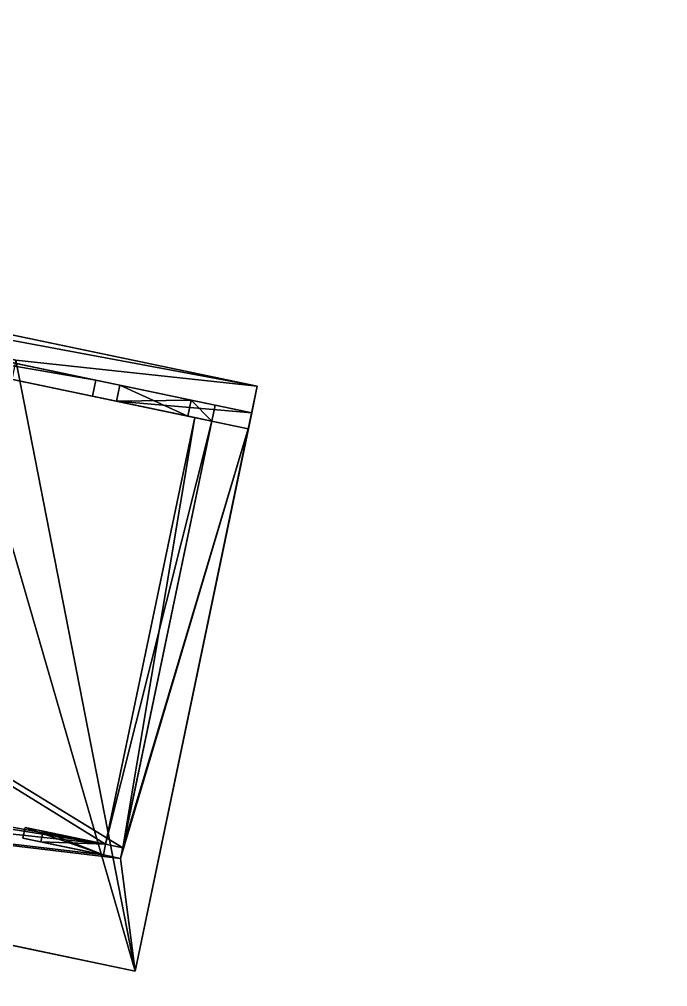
# Model space of a CAD drawing. Extents: x -1551 to 3643, y -2128 to 2177.
# Drawn here: x 2208 to 2344.3, y -307.8 to -104.7 of the extents above; entities that cross this region are included whole.
import ezdxf

# ---------------------------------------------------------------- set-up
doc = ezdxf.new("R2010")
doc.units = 0
doc.header["$MEASUREMENT"] = 0
doc.layers.get('0').update_dxf_attribs({"color": 13, "linetype": 'CONTINUOUS'})

# ---------------------------------------------------------------- blocks, each defined once
blk = doc.blocks.new('FRUIT_STAND_DWG')
at = {"color": 43}
for p, q in [((0, 125.5, 76.19), (264.04, 125.5, 76.19)), ((0, 9.13, 95.71), (0, 125.5, 76.19)), ((0, 125.5, 79.35), (0, 0, 100.41)), ((264.04, 125.5, 79.35), (0, 125.5, 79.35)), ((264.04, 125.5, 79.35), (0, 125.5, 79.35)), ((0, 125.5, 76.19), (264.04, 125.5, 76.19)), ((0, 125.5, 76.19), (0, 125.5, 79.35)), ((0, 125.5, 76.19), (0, 125.5, 79.35)), ((0, 9.13, 95.71), (0, 125.5, 76.19)), ((0, 125.5, 79.35), (0, 0, 100.41)), ((11.52, 102.98, 79.97), (7.83, 102.98, 79.97)), ((7.83, 102.98, 79.97), (7.83, 100.7, 80.35)), ((7.83, 102.98, 79.97), (7.83, 102.98)), ((7.83, 102.98), (7.83, 5.69)), ((7.83, 102.98, 79.97), (7.83, 100.7, 80.35)), ((7.83, 102.98, 79.97), (7.83, 102.98)), ((11.52, 102.98, 79.97), (7.83, 102.98, 79.97)), ((28.82, 102.98), (7.83, 102.98)), ((11.52, 100.7, 80.35), (11.52, 102.98, 79.97)), ((11.52, 102.98, 79.97), (11.52, 102.98, 49.37)), ((11.52, 102.98, 49.37), (28.82, 102.98, 49.37)), ((24.92, 102.98, 45.39), (11.52, 102.98, 45.39)), ((11.52, 102.98, 45.39), (11.52, 102.98, 24.76)), ((11.52, 102.98, 20.78), (11.52, 102.98, 3.98)), ((11.52, 102.98, 24.76), (24.92, 102.98, 24.76)), ((24.92, 102.98, 20.78), (11.52, 102.98, 20.78)), ((11.52, 102.98, 3.98), (24.92, 102.98, 3.98)), ((11.52, 102.98, 79.97), (11.52, 102.98, 49.37)), ((11.52, 100.7, 80.35), (11.52, 102.98, 79.97)), ((11.52, 100.7, 49.37), (11.52, 102.98, 49.37)), ((11.52, 102.98, 45.39), (11.52, 102.98, 24.76)), ((11.52, 102.98, 45.39), (11.52, 100.7, 45.39)), ((11.52, 100.7, 24.76), (11.52, 102.98, 24.76)), ((11.52, 102.98, 49.37), (28.82, 102.98, 49.37)), ((11.52, 100.7, 49.37), (11.52, 102.98, 49.37)), ((11.52, 102.98, 20.78), (11.52, 102.98, 3.98)), ((11.52, 102.98, 20.78), (11.52, 100.7, 20.78)), ((11.52, 100.7, 3.98), (11.52, 102.98, 3.98)), ((11.52, 102.98, 45.39), (11.52, 100.7, 45.39)), ((24.92, 102.98, 45.39), (11.52, 102.98, 45.39)), ((11.52, 102.98, 20.78), (11.52, 100.7, 20.78)), ((24.92, 102.98, 20.78), (11.52, 102.98, 20.78)), ((11.52, 102.98, 24.76), (24.92, 102.98, 24.76)), ((11.52, 100.7, 24.76), (11.52, 102.98, 24.76)), ((11.52, 102.98, 3.98), (24.92, 102.98, 3.98)), ((11.52, 100.7, 3.98), (11.52, 102.98, 3.98)), ((24.92, 102.98, 3.98), (24.92, 102.98, 20.78)), ((24.92, 102.98, 24.76), (24.92, 102.98, 45.39)), ((24.92, 102.98, 24.76), (24.92, 102.98, 45.39)), ((24.92, 102.98, 24.76), (24.92, 100.7, 24.76)), ((24.92, 100.7, 45.39), (24.92, 102.98, 45.39)), ((24.92, 102.98, 3.98), (24.92, 102.98, 20.78)), ((24.92, 102.98, 3.98), (24.92, 100.7, 3.98)), ((24.92, 100.7, 20.78), (24.92, 102.98, 20.78)), ((24.92, 100.7, 45.39), (24.92, 102.98, 45.39)), ((24.92, 100.7, 20.78), (24.92, 102.98, 20.78)), ((24.92, 102.98, 24.76), (24.92, 100.7, 24.76)), ((24.92, 102.98, 3.98), (24.92, 100.7, 3.98)), ((28.82, 102.98, 49.37), (28.82, 102.98)), ((28.82, 102.98, 49.37), (28.82, 102.98)), ((28.82, 102.98, 49.37), (28.82, 100.7, 49.37)), ((28.82, 100.7), (28.82, 102.98)), ((28.82, 102.98, 49.37), (28.82, 100.7, 49.37)), ((7.83, 100.7, 80.35), (11.52, 100.7, 80.35)), ((7.83, 9.13, 3.98), (7.83, 100.7, 3.98)), ((7.83, 100.7, 3.98), (7.83, 100.7, 20.78)), ((7.83, 100.7, 20.78), (7.83, 9.13, 20.78)), ((7.83, 9.13, 24.76), (7.83, 100.7, 24.76)), ((7.83, 100.7, 24.76), (7.83, 100.7, 45.39)), ((7.83, 100.7, 45.39), (7.83, 9.13, 45.39)), ((7.83, 9.13, 49.37), (7.83, 100.7, 49.37)), ((7.83, 100.7, 49.37), (7.83, 100.7, 80.35)), ((7.83, 100.7, 45.39), (7.83, 9.13, 45.39)), ((7.83, 100.7, 45.39), (11.52, 100.7, 45.39)), ((11.52, 100.7, 24.76), (7.83, 100.7, 24.76)), ((7.83, 9.13, 24.76), (7.83, 100.7, 24.76)), ((11.52, 100.7, 3.98), (7.83, 100.7, 3.98)), ((7.83, 9.13, 3.98), (7.83, 100.7, 3.98)), ((7.83, 100.7, 20.78), (7.83, 9.13, 20.78)), ((7.83, 100.7, 20.78), (11.52, 100.7, 20.78)), ((11.52, 100.7, 49.37), (7.83, 100.7, 49.37)), ((7.83, 9.13, 49.37), (7.83, 100.7, 49.37)), ((7.83, 100.7, 80.35), (11.52, 100.7, 80.35)), ((7.83, 100.7, 49.37), (7.83, 100.7, 80.35)), ((11.52, 100.7, 49.37), (7.83, 100.7, 49.37)), ((7.83, 100.7, 45.39), (11.52, 100.7, 45.39)), ((7.83, 100.7, 24.76), (7.83, 100.7, 45.39)), ((11.52, 100.7, 24.76), (7.83, 100.7, 24.76)), ((7.83, 100.7, 20.78), (11.52, 100.7, 20.78)), ((7.83, 100.7, 3.98), (7.83, 100.7, 20.78)), ((11.52, 100.7, 3.98), (7.83, 100.7, 3.98)), ((11.52, 100.7, 45.39), (11.52, 100.7, 49.37)), ((11.52, 100.7, 49.37), (11.52, 9.13, 49.37)), ((11.52, 9.13, 45.39), (11.52, 100.7, 45.39)), ((11.52, 100.7, 20.78), (11.52, 100.7, 24.76)), ((11.52, 100.7, 24.76), (11.52, 9.13, 24.76)), ((11.52, 9.13, 20.78), (11.52, 100.7, 20.78)), ((11.52, 100.7), (11.52, 100.7, 3.98)), ((11.52, 100.7, 3.98), (11.52, 9.13, 3.98)), ((11.52, 9.13), (11.52, 100.7)), ((28.82, 100.7, 49.37), (11.52, 100.7, 49.37)), ((11.52, 100.7, 45.39), (11.52, 100.7, 49.37)), ((11.52, 100.7, 45.39), (24.92, 100.7, 45.39)), ((24.92, 100.7, 24.76), (11.52, 100.7, 24.76)), ((11.52, 100.7, 20.78), (11.52, 100.7, 24.76)), ((11.52, 100.7, 20.78), (24.92, 100.7, 20.78)), ((24.92, 100.7, 3.98), (11.52, 100.7, 3.98)), ((11.52, 100.7), (11.52, 100.7, 3.98)), ((11.52, 100.7), (28.82, 100.7)), ((11.52, 9.13, 45.39), (11.52, 100.7, 45.39)), ((11.52, 100.7, 24.76), (11.52, 9.13, 24.76)), ((11.52, 100.7, 3.98), (11.52, 9.13, 3.98)), ((11.52, 9.13, 20.78), (11.52, 100.7, 20.78)), ((11.52, 100.7, 49.37), (11.52, 9.13, 49.37)), ((11.52, 100.7, 49.37), (11.52, 100.7, 80.35)), ((11.52, 100.7, 24.76), (11.52, 100.7, 45.39)), ((11.52, 100.7, 49.37), (11.52, 100.7, 80.35)), ((11.52, 100.7, 3.98), (11.52, 100.7, 20.78)), ((11.52, 100.7, 24.76), (11.52, 100.7, 45.39)), ((28.82, 100.7, 49.37), (11.52, 100.7, 49.37)), ((11.52, 100.7, 3.98), (11.52, 100.7, 20.78)), ((11.52, 100.7, 45.39), (24.92, 100.7, 45.39)), ((11.52, 100.7, 20.78), (24.92, 100.7, 20.78)), ((24.92, 100.7, 24.76), (11.52, 100.7, 24.76)), ((24.92, 100.7, 3.98), (11.52, 100.7, 3.98)), ((24.92, 100.7, 45.39), (24.92, 100.7, 24.76)), ((24.92, 100.7, 20.78), (24.92, 100.7, 3.98)), ((24.92, 100.7, 45.39), (24.92, 100.7, 24.76)), ((24.92, 100.7, 20.78), (24.92, 100.7, 3.98)), ((28.82, 100.7), (28.82, 100.7, 49.37)), ((28.82, 100.7), (28.82, 100.7, 49.37)), ((264.04, 9.13, 95.71), (0, 9.13, 95.71)), ((28.3, 9.13, 91.36), (0, 9.13, 91.36)), ((0, 9.13, 91.36), (0, 9.13, 95.71)), ((264.04, 9.13, 95.71), (0, 9.13, 95.71)), ((0, 9.13, 95.71), (0, 5.69, 96.29)), ((0, 5.69, 91.36), (0, 9.13, 91.36)), ((28.3, 9.13, 91.36), (0, 9.13, 91.36)), ((0, 9.13, 91.36), (0, 9.13, 95.71)), ((0, 5.69, 91.36), (0, 9.13, 91.36)), ((0, 9.13, 95.71), (0, 5.69, 96.29)), ((11.52, 9.13, 3.98), (7.83, 9.13, 3.98)), ((7.83, 9.13, 3.98), (7.83, 9.13, 20.78)), ((11.52, 9.13, 24.76), (7.83, 9.13, 24.76)), ((7.83, 9.13, 24.76), (7.83, 9.13, 45.39)), ((7.83, 9.13, 62.62), (12.97, 9.13, 62.62)), ((11.52, 9.13, 49.37), (7.83, 9.13, 49.37)), ((7.83, 9.13, 49.37), (7.83, 9.13, 62.62)), ((7.83, 5.69, 62.62), (7.83, 9.13, 62.62)), ((7.83, 9.13, 45.39), (11.52, 9.13, 45.39)), ((11.52, 9.13, 24.76), (7.83, 9.13, 24.76)), ((11.52, 9.13, 3.98), (7.83, 9.13, 3.98)), ((7.83, 9.13, 20.78), (11.52, 9.13, 20.78)), ((11.52, 9.13, 49.37), (7.83, 9.13, 49.37)), ((7.83, 9.13, 62.62), (12.97, 9.13, 62.62)), ((7.83, 5.69, 62.62), (7.83, 9.13, 62.62)), ((11.52, 9.13, 20.78), (11.52, 9.13, 24.76)), ((11.52, 9.13, 45.39), (11.52, 9.13, 49.37)), ((33.44, 9.13), (11.52, 9.13)), ((11.52, 9.13), (11.52, 9.13, 3.98)), ((11.52, 9.13, 45.39), (11.52, 9.13, 49.37)), ((11.52, 9.13, 20.78), (11.52, 9.13, 24.76)), ((11.52, 9.13), (11.52, 9.13, 3.98)), ((12.97, 9.13, 20.78), (12.97, 9.13, 3.98)), ((28.3, 9.13, 45.39), (12.97, 9.13, 45.39)), ((28.3, 9.13, 20.78), (12.97, 9.13, 20.78)), ((12.97, 9.13, 45.39), (12.97, 9.13, 24.76)), ((12.97, 9.13, 62.62), (12.97, 9.13, 49.37)), ((12.97, 9.13, 45.39), (12.97, 9.13, 24.76)), ((12.97, 9.13, 45.39), (12.97, 5.69, 45.39)), ((12.97, 5.69, 24.76), (12.97, 9.13, 24.76)), ((12.97, 9.13, 20.78), (12.97, 9.13, 3.98)), ((12.97, 9.13, 20.78), (12.97, 5.69, 20.78)), ((12.97, 5.69, 3.98), (12.97, 9.13, 3.98)), ((12.97, 9.13, 20.78), (12.97, 5.69, 20.78)), ((28.3, 9.13, 20.78), (12.97, 9.13, 20.78)), ((12.97, 9.13, 24.76), (28.3, 9.13, 24.76)), ((12.97, 5.69, 24.76), (12.97, 9.13, 24.76)), ((12.97, 9.13, 49.37), (28.3, 9.13, 49.37)), ((12.97, 9.13, 49.37), (12.97, 5.69, 49.37)), ((12.97, 9.13, 45.39), (12.97, 5.69, 45.39)), ((28.3, 9.13, 45.39), (12.97, 9.13, 45.39)), ((12.97, 9.13, 3.98), (28.3, 9.13, 3.98)), ((12.97, 5.69, 3.98), (12.97, 9.13, 3.98)), ((12.97, 9.13, 62.62), (12.97, 9.13, 49.37)), ((12.97, 9.13, 62.62), (12.97, 5.69, 62.62)), ((12.97, 9.13, 49.37), (12.97, 5.69, 49.37)), ((12.97, 9.13, 62.62), (12.97, 5.69, 62.62)), ((28.3, 9.13, 24.76), (28.3, 9.13, 45.39)), ((28.3, 9.13, 49.37), (28.3, 9.13, 91.36)), ((28.3, 9.13, 3.98), (28.3, 9.13, 20.78)), ((28.3, 9.13, 49.37), (28.3, 9.13, 91.36)), ((28.3, 9.13, 49.37), (28.3, 5.69, 49.37)), ((28.3, 5.69, 91.36), (28.3, 9.13, 91.36)), ((28.3, 5.69, 91.36), (28.3, 9.13, 91.36)), ((28.3, 9.13, 24.76), (28.3, 9.13, 45.39)), ((28.3, 9.13, 24.76), (28.3, 5.69, 24.76)), ((28.3, 5.69, 45.39), (28.3, 9.13, 45.39)), ((28.3, 9.13, 3.98), (28.3, 9.13, 20.78)), ((28.3, 9.13, 3.98), (28.3, 5.69, 3.98)), ((28.3, 5.69, 20.78), (28.3, 9.13, 20.78)), ((28.3, 5.69, 20.78), (28.3, 9.13, 20.78)), ((28.3, 9.13, 24.76), (28.3, 5.69, 24.76)), ((28.3, 9.13, 49.37), (28.3, 5.69, 49.37)), ((28.3, 5.69, 45.39), (28.3, 9.13, 45.39)), ((28.3, 9.13, 3.98), (28.3, 5.69, 3.98)), ((130.29, 9.13, 91.36), (33.44, 9.13, 91.36)), ((33.44, 9.13, 91.36), (33.44, 9.13)), ((33.44, 5.69, 91.36), (33.44, 9.13, 91.36)), ((130.29, 9.13, 91.36), (33.44, 9.13, 91.36)), ((33.44, 9.13, 91.36), (33.44, 9.13)), ((33.44, 5.69, 91.36), (33.44, 9.13, 91.36)), ((33.44, 5.69), (33.44, 9.13)), ((264.04, 5.69, 96.29), (0, 5.69, 96.29)), ((0, 5.69, 96.29), (0, 5.69, 91.36)), ((0, 5.69, 91.36), (28.3, 5.69, 91.36)), ((0, 0, 97.24), (0, 5.69, 96.29)), ((264.04, 5.69, 96.29), (0, 5.69, 96.29)), ((0, 0, 97.24), (0, 5.69, 96.29)), ((0, 5.69, 91.36), (28.3, 5.69, 91.36)), ((0, 5.69, 96.29), (0, 5.69, 91.36)), ((12.97, 5.69, 62.62), (7.83, 5.69, 62.62)), ((7.83, 5.69, 62.62), (7.83, 5.69)), ((7.83, 5.69), (33.44, 5.69)), ((7.83, 5.69, 62.62), (7.83, 5.69)), ((12.97, 5.69, 62.62), (7.83, 5.69, 62.62)), ((28.3, 5.69, 49.37), (12.97, 5.69, 49.37)), ((12.97, 5.69, 49.37), (12.97, 5.69, 62.62)), ((28.3, 5.69, 3.98), (12.97, 5.69, 3.98)), ((12.97, 5.69, 3.98), (12.97, 5.69, 20.78)), ((12.97, 5.69, 20.78), (28.3, 5.69, 20.78)), ((28.3, 5.69, 24.76), (12.97, 5.69, 24.76)), ((12.97, 5.69, 24.76), (12.97, 5.69, 45.39)), ((12.97, 5.69, 45.39), (28.3, 5.69, 45.39)), ((12.97, 5.69, 24.76), (12.97, 5.69, 45.39)), ((12.97, 5.69, 3.98), (12.97, 5.69, 20.78)), ((12.97, 5.69, 20.78), (28.3, 5.69, 20.78)), ((28.3, 5.69, 24.76), (12.97, 5.69, 24.76)), ((28.3, 5.69, 49.37), (12.97, 5.69, 49.37)), ((12.97, 5.69, 45.39), (28.3, 5.69, 45.39)), ((28.3, 5.69, 3.98), (12.97, 5.69, 3.98)), ((12.97, 5.69, 49.37), (12.97, 5.69, 62.62)), ((28.3, 5.69, 91.36), (28.3, 5.69, 49.37)), ((28.3, 5.69, 45.39), (28.3, 5.69, 24.76)), ((28.3, 5.69, 20.78), (28.3, 5.69, 3.98)), ((28.3, 5.69, 91.36), (28.3, 5.69, 49.37)), ((28.3, 5.69, 45.39), (28.3, 5.69, 24.76)), ((28.3, 5.69, 20.78), (28.3, 5.69, 3.98)), ((33.44, 5.69, 91.36), (130.29, 5.69, 91.36)), ((33.44, 5.69), (33.44, 5.69, 91.36)), ((33.44, 5.69, 91.36), (130.29, 5.69, 91.36)), ((33.44, 5.69), (33.44, 5.69, 91.36)), ((0, 0, 100.41), (264.04, 0, 100.41)), ((264.04, 0, 97.24), (0, 0, 97.24)), ((0, 0, 100.41), (264.04, 0, 100.41)), ((0, 0, 100.41), (0, 0, 97.24)), ((264.04, 0, 97.24), (0, 0, 97.24)), ((0, 0, 100.41), (0, 0, 97.24))]:
    blk.add_line(p, q, dxfattribs=at)
at = {"color": 9}
mesh = blk.add_polyface(dxfattribs=at)
corners = [(0, 125.5, 76.19), (7.83, 102.98, 79.97), (0, 9.13, 95.71), (264.04, 125.5, 76.19), (11.52, 102.98, 79.97), (11.52, 100.7, 80.35), (135.6, 106.69, 79.34), (139.28, 106.69, 79.34), (139.28, 103.93, 79.81), (231.19, 106.69, 79.34), (234.87, 106.69, 79.34), (234.87, 103.93, 79.81), (264.04, 9.13, 95.71), (231.19, 103.93, 79.81), (135.6, 103.93, 79.81), (7.83, 100.7, 80.35)]
mesh.append_faces([[corners[k] for k in face] for face in [(11, 12, 13)]], dxfattribs={"vtx0": -1, "color": 9})
mesh.append_faces([[corners[k] for k in face] for face in [(0, 1, 2), (1, 3, 4), (4, 3, 5), (6, 3, 7), (7, 3, 8), (8, 3, 9), (9, 3, 10), (10, 3, 11), (12, 11, 3)]], dxfattribs={"vtx0": -1, "vtx1": -1, "color": 9})
mesh.append_faces([[corners[k] for k in face] for face in [(5, 3, 6)]], dxfattribs={"vtx0": -1, "vtx1": -1, "vtx2": -1, "color": 9})
mesh.append_faces([[corners[k] for k in face] for face in [(1, 0, 3)]], dxfattribs={"vtx0": -1, "vtx2": -1, "color": 9})
mesh.append_faces([[corners[k] for k in face] for face in [(14, 5, 6), (15, 2, 1)]], dxfattribs={"vtx1": -1, "color": 9})
mesh = blk.add_polyface(dxfattribs=at)
corners = [(0, 0, 100.41), (50.78, 5.03, 99.56), (0, 125.5, 79.35), (264.04, 0, 100.41), (212.71, 5.03, 99.56), (212.71, 29.99, 95.37), (52.21, 29.99, 95.37), (264.04, 125.5, 79.35), (50.78, 29.99, 95.37), (211.27, 29.99, 95.37)]
mesh.append_faces([[corners[k] for k in face] for face in [(0, 1, 2), (6, 7, 8)]], dxfattribs={"vtx0": -1, "color": 9})
mesh.append_faces([[corners[k] for k in face] for face in [(1, 3, 4), (4, 3, 5), (7, 5, 3)]], dxfattribs={"vtx0": -1, "vtx1": -1, "color": 9})
mesh.append_faces([[corners[k] for k in face] for face in [(1, 0, 3), (7, 6, 9), (7, 9, 5)]], dxfattribs={"vtx0": -1, "vtx2": -1, "color": 9})
mesh = blk.add_polyface(dxfattribs=at)
corners = [(0, 125.5, 79.35), (50.78, 29.99, 95.37), (264.04, 125.5, 79.35), (50.78, 5.03, 99.56)]
mesh.append_faces([[corners[k] for k in face] for face in [(0, 1, 2), (1, 0, 3)]], dxfattribs={"vtx0": -1, "color": 9})
mesh = blk.add_polyface(dxfattribs=at)
corners = [(0, 125.5, 79.35), (264.04, 125.5, 76.19), (0, 125.5, 76.19), (264.04, 125.5, 79.35)]
mesh.append_faces([[corners[k] for k in face] for face in [(0, 1, 2), (1, 0, 3)]], dxfattribs={"vtx0": -1, "color": 9})
mesh = blk.add_polyface(dxfattribs=at)
corners = [(0, 125.5, 79.35), (0, 0, 97.24), (0, 0, 100.41), (0, 5.69, 96.29), (0, 9.13, 95.71), (0, 125.5, 76.19)]
mesh.append_faces([[corners[k] for k in face] for face in [(0, 1, 2), (4, 0, 5)]], dxfattribs={"vtx0": -1, "color": 9})
mesh.append_faces([[corners[k] for k in face] for face in [(1, 0, 3), (3, 0, 4)]], dxfattribs={"vtx0": -1, "vtx1": -1, "color": 9})
mesh = blk.add_polyface(dxfattribs=at)
corners = [(7.83, 100.7, 80.35), (264.04, 9.13, 95.71), (0, 9.13, 95.71), (11.52, 100.7, 80.35), (135.6, 103.93, 79.81), (139.28, 103.93, 79.81), (231.19, 103.93, 79.81), (231.19, 106.69, 79.34)]
mesh.append_faces([[corners[k] for k in face] for face in [(0, 1, 2), (6, 5, 7)]], dxfattribs={"vtx0": -1, "color": 9})
mesh.append_faces([[corners[k] for k in face] for face in [(1, 5, 6)]], dxfattribs={"vtx0": -1, "vtx1": -1, "color": 9})
mesh.append_faces([[corners[k] for k in face] for face in [(1, 0, 3), (1, 3, 4), (1, 4, 5)]], dxfattribs={"vtx0": -1, "vtx2": -1, "color": 9})
at = {"color": 43}
mesh = blk.add_polyface(dxfattribs=at)
corners = [(7.83, 102.98, 79.97), (7.83, 100.7, 49.37), (7.83, 100.7, 80.35), (7.83, 100.7, 45.39), (7.83, 100.7, 24.76), (7.83, 100.7, 20.78), (7.83, 100.7, 3.98), (7.83, 9.13, 62.62), (7.83, 5.69), (7.83, 5.69, 62.62), (7.83, 9.13, 3.98), (7.83, 102.98), (7.83, 9.13, 49.37), (7.83, 9.13, 45.39), (7.83, 9.13, 24.76), (7.83, 9.13, 20.78)]
mesh.append_faces([[corners[k] for k in face] for face in [(0, 1, 2), (7, 8, 9)]], dxfattribs={"vtx0": -1, "color": 43})
mesh.append_faces([[corners[k] for k in face] for face in [(3, 0, 4), (5, 0, 6), (8, 10, 11), (10, 14, 15), (11, 6, 0), (4, 15, 14), (15, 4, 5), (1, 13, 12), (13, 1, 3)]], dxfattribs={"vtx0": -1, "vtx1": -1, "color": 43})
mesh.append_faces([[corners[k] for k in face] for face in [(1, 0, 3), (4, 0, 5), (8, 7, 10), (10, 12, 13)]], dxfattribs={"vtx0": -1, "vtx1": -1, "vtx2": -1, "color": 43})
mesh.append_faces([[corners[k] for k in face] for face in [(10, 7, 12), (10, 13, 14), (11, 10, 6)]], dxfattribs={"vtx0": -1, "vtx2": -1, "color": 43})
mesh = blk.add_polyface(dxfattribs=at)
corners = [(7.83, 102.98), (11.52, 102.98, 3.98), (28.82, 102.98), (7.83, 102.98, 79.97), (11.52, 102.98, 20.78), (11.52, 102.98, 24.76), (11.52, 102.98, 45.39), (11.52, 102.98, 49.37), (24.92, 102.98, 45.39), (11.52, 102.98, 79.97), (24.92, 102.98, 20.78), (28.82, 102.98, 49.37), (24.92, 102.98, 3.98), (24.92, 102.98, 24.76)]
mesh.append_faces([[corners[k] for k in face] for face in [(0, 1, 2), (7, 3, 9), (10, 11, 12)]], dxfattribs={"vtx0": -1, "color": 43})
mesh.append_faces([[corners[k] for k in face] for face in [(1, 3, 4), (4, 3, 5), (5, 3, 6), (6, 7, 8), (11, 8, 7)]], dxfattribs={"vtx0": -1, "vtx1": -1, "color": 43})
mesh.append_faces([[corners[k] for k in face] for face in [(6, 3, 7)]], dxfattribs={"vtx0": -1, "vtx1": -1, "vtx2": -1, "color": 43})
mesh.append_faces([[corners[k] for k in face] for face in [(1, 0, 3), (11, 10, 13), (11, 13, 8)]], dxfattribs={"vtx0": -1, "vtx2": -1, "color": 43})
mesh = blk.add_polyface(dxfattribs=at)
corners = [(11.52, 102.98, 24.76), (24.92, 102.98, 20.78), (11.52, 102.98, 20.78), (24.92, 102.98, 24.76)]
mesh.append_faces([[corners[k] for k in face] for face in [(0, 1, 2), (1, 0, 3)]], dxfattribs={"vtx0": -1, "color": 43})
mesh = blk.add_polyface(dxfattribs=at)
corners = [(28.82, 102.98), (24.92, 102.98, 3.98), (28.82, 102.98, 49.37), (11.52, 102.98, 3.98)]
mesh.append_faces([[corners[k] for k in face] for face in [(0, 1, 2), (1, 0, 3)]], dxfattribs={"vtx0": -1, "color": 43})
mesh = blk.add_polyface(dxfattribs=at)
corners = [(11.52, 102.98, 49.37), (11.52, 100.7, 80.35), (11.52, 100.7, 49.37), (11.52, 102.98, 79.97)]
mesh.append_faces([[corners[k] for k in face] for face in [(0, 1, 2), (1, 0, 3)]], dxfattribs={"vtx0": -1, "color": 43})
mesh = blk.add_polyface(dxfattribs=at)
corners = [(11.52, 102.98, 24.76), (11.52, 100.7, 45.39), (11.52, 100.7, 24.76), (11.52, 102.98, 45.39)]
mesh.append_faces([[corners[k] for k in face] for face in [(0, 1, 2), (1, 0, 3)]], dxfattribs={"vtx0": -1, "color": 43})
mesh = blk.add_polyface(dxfattribs=at)
corners = [(28.82, 100.7, 49.37), (11.52, 102.98, 49.37), (11.52, 100.7, 49.37), (28.82, 102.98, 49.37)]
mesh.append_faces([[corners[k] for k in face] for face in [(0, 1, 2), (1, 0, 3)]], dxfattribs={"vtx0": -1, "color": 43})
mesh = blk.add_polyface(dxfattribs=at)
corners = [(11.52, 102.98, 3.98), (11.52, 100.7, 20.78), (11.52, 100.7, 3.98), (11.52, 102.98, 20.78)]
mesh.append_faces([[corners[k] for k in face] for face in [(0, 1, 2), (1, 0, 3)]], dxfattribs={"vtx0": -1, "color": 43})
mesh = blk.add_polyface(dxfattribs=at)
corners = [(24.92, 102.98, 45.39), (11.52, 100.7, 45.39), (11.52, 102.98, 45.39), (24.92, 100.7, 45.39)]
mesh.append_faces([[corners[k] for k in face] for face in [(0, 1, 2), (1, 0, 3)]], dxfattribs={"vtx0": -1, "color": 43})
mesh = blk.add_polyface(dxfattribs=at)
corners = [(24.92, 102.98, 20.78), (11.52, 100.7, 20.78), (11.52, 102.98, 20.78), (24.92, 100.7, 20.78)]
mesh.append_faces([[corners[k] for k in face] for face in [(0, 1, 2), (1, 0, 3)]], dxfattribs={"vtx0": -1, "color": 43})
mesh = blk.add_polyface(dxfattribs=at)
corners = [(24.92, 100.7, 24.76), (11.52, 102.98, 24.76), (11.52, 100.7, 24.76), (24.92, 102.98, 24.76)]
mesh.append_faces([[corners[k] for k in face] for face in [(0, 1, 2), (1, 0, 3)]], dxfattribs={"vtx0": -1, "color": 43})
mesh = blk.add_polyface(dxfattribs=at)
corners = [(24.92, 100.7, 3.98), (11.52, 102.98, 3.98), (11.52, 100.7, 3.98), (24.92, 102.98, 3.98)]
mesh.append_faces([[corners[k] for k in face] for face in [(0, 1, 2), (1, 0, 3)]], dxfattribs={"vtx0": -1, "color": 43})
mesh = blk.add_polyface(dxfattribs=at)
corners = [(24.92, 102.98, 45.39), (24.92, 100.7, 24.76), (24.92, 100.7, 45.39), (24.92, 102.98, 24.76)]
mesh.append_faces([[corners[k] for k in face] for face in [(0, 1, 2), (1, 0, 3)]], dxfattribs={"vtx0": -1, "color": 43})
mesh = blk.add_polyface(dxfattribs=at)
corners = [(24.92, 102.98, 20.78), (24.92, 100.7, 3.98), (24.92, 100.7, 20.78), (24.92, 102.98, 3.98)]
mesh.append_faces([[corners[k] for k in face] for face in [(0, 1, 2), (1, 0, 3)]], dxfattribs={"vtx0": -1, "color": 43})
mesh = blk.add_polyface(dxfattribs=at)
corners = [(28.82, 102.98), (28.82, 100.7, 49.37), (28.82, 100.7), (28.82, 102.98, 49.37)]
mesh.append_faces([[corners[k] for k in face] for face in [(0, 1, 2), (1, 0, 3)]], dxfattribs={"vtx0": -1, "color": 43})
mesh = blk.add_polyface(dxfattribs=at)
corners = [(11.52, 100.7, 45.39), (7.83, 9.13, 45.39), (7.83, 100.7, 45.39), (11.52, 9.13, 45.39)]
mesh.append_faces([[corners[k] for k in face] for face in [(0, 1, 2), (1, 0, 3)]], dxfattribs={"vtx0": -1, "color": 43})
mesh = blk.add_polyface(dxfattribs=at)
corners = [(11.52, 9.13, 24.76), (7.83, 100.7, 24.76), (7.83, 9.13, 24.76), (11.52, 100.7, 24.76)]
mesh.append_faces([[corners[k] for k in face] for face in [(0, 1, 2), (1, 0, 3)]], dxfattribs={"vtx0": -1, "color": 43})
mesh = blk.add_polyface(dxfattribs=at)
corners = [(11.52, 9.13, 3.98), (7.83, 100.7, 3.98), (7.83, 9.13, 3.98), (11.52, 100.7, 3.98)]
mesh.append_faces([[corners[k] for k in face] for face in [(0, 1, 2), (1, 0, 3)]], dxfattribs={"vtx0": -1, "color": 43})
mesh = blk.add_polyface(dxfattribs=at)
corners = [(11.52, 100.7, 20.78), (7.83, 9.13, 20.78), (7.83, 100.7, 20.78), (11.52, 9.13, 20.78)]
mesh.append_faces([[corners[k] for k in face] for face in [(0, 1, 2), (1, 0, 3)]], dxfattribs={"vtx0": -1, "color": 43})
mesh = blk.add_polyface(dxfattribs=at)
corners = [(11.52, 9.13, 49.37), (7.83, 100.7, 49.37), (7.83, 9.13, 49.37), (11.52, 100.7, 49.37)]
mesh.append_faces([[corners[k] for k in face] for face in [(0, 1, 2), (1, 0, 3)]], dxfattribs={"vtx0": -1, "color": 43})
mesh = blk.add_polyface(dxfattribs=at)
corners = [(11.52, 100.7, 80.35), (7.83, 100.7, 49.37), (11.52, 100.7, 49.37), (7.83, 100.7, 80.35)]
mesh.append_faces([[corners[k] for k in face] for face in [(0, 1, 2), (1, 0, 3)]], dxfattribs={"vtx0": -1, "color": 43})
mesh = blk.add_polyface(dxfattribs=at)
corners = [(11.52, 100.7, 45.39), (7.83, 100.7, 24.76), (11.52, 100.7, 24.76), (7.83, 100.7, 45.39)]
mesh.append_faces([[corners[k] for k in face] for face in [(0, 1, 2), (1, 0, 3)]], dxfattribs={"vtx0": -1, "color": 43})
mesh = blk.add_polyface(dxfattribs=at)
corners = [(11.52, 100.7, 20.78), (7.83, 100.7, 3.98), (11.52, 100.7, 3.98), (7.83, 100.7, 20.78)]
mesh.append_faces([[corners[k] for k in face] for face in [(0, 1, 2), (1, 0, 3)]], dxfattribs={"vtx0": -1, "color": 43})
mesh = blk.add_polyface(dxfattribs=at)
corners = [(11.52, 100.7, 45.39), (11.52, 9.13, 49.37), (11.52, 9.13, 45.39), (11.52, 100.7, 49.37)]
mesh.append_faces([[corners[k] for k in face] for face in [(0, 1, 2), (1, 0, 3)]], dxfattribs={"vtx0": -1, "color": 43})
mesh = blk.add_polyface(dxfattribs=at)
corners = [(11.52, 100.7, 20.78), (11.52, 9.13, 24.76), (11.52, 9.13, 20.78), (11.52, 100.7, 24.76)]
mesh.append_faces([[corners[k] for k in face] for face in [(0, 1, 2), (1, 0, 3)]], dxfattribs={"vtx0": -1, "color": 43})
mesh = blk.add_polyface(dxfattribs=at)
corners = [(11.52, 100.7), (11.52, 9.13, 3.98), (11.52, 9.13), (11.52, 100.7, 3.98)]
mesh.append_faces([[corners[k] for k in face] for face in [(0, 1, 2), (1, 0, 3)]], dxfattribs={"vtx0": -1, "color": 43})
mesh = blk.add_polyface(dxfattribs=at)
corners = [(28.82, 100.7), (24.92, 100.7, 3.98), (11.52, 100.7), (28.82, 100.7, 49.37), (24.92, 100.7, 20.78), (24.92, 100.7, 24.76), (11.52, 100.7, 20.78), (24.92, 100.7, 45.39), (11.52, 100.7, 45.39), (11.52, 100.7, 49.37), (11.52, 100.7, 24.76), (11.52, 100.7, 3.98)]
mesh.append_faces([[corners[k] for k in face] for face in [(8, 3, 9)]], dxfattribs={"vtx0": -1, "color": 43})
mesh.append_faces([[corners[k] for k in face] for face in [(0, 1, 2), (1, 3, 4), (4, 5, 6), (5, 3, 7), (7, 3, 8)]], dxfattribs={"vtx0": -1, "vtx1": -1, "color": 43})
mesh.append_faces([[corners[k] for k in face] for face in [(4, 3, 5)]], dxfattribs={"vtx0": -1, "vtx1": -1, "vtx2": -1, "color": 43})
mesh.append_faces([[corners[k] for k in face] for face in [(1, 0, 3)]], dxfattribs={"vtx0": -1, "vtx2": -1, "color": 43})
mesh.append_faces([[corners[k] for k in face] for face in [(10, 6, 5), (11, 2, 1)]], dxfattribs={"vtx1": -1, "color": 43})
mesh = blk.add_polyface(dxfattribs=at)
corners = [(11.52, 9.13, 24.76), (12.97, 9.13, 20.78), (11.52, 9.13, 20.78), (28.3, 9.13, 20.78), (231.53, 9.13, 91.36), (234.87, 9.13, 38.35), (231.53, 9.13, 38.35), (11.52, 9.13, 49.37), (12.97, 9.13, 45.39), (11.52, 9.13, 45.39), (28.3, 9.13, 45.39), (0, 9.13, 95.71), (28.3, 9.13, 91.36), (0, 9.13, 91.36), (33.44, 9.13, 91.36), (130.29, 9.13, 91.36), (135.43, 9.13, 91.36), (236.67, 9.13, 91.36), (264.04, 9.13, 91.36), (264.04, 9.13, 95.71), (236.67, 9.13, 4.45), (234.87, 9.13, 4.45), (135.43, 9.13, 38.35), (130.29, 9.13, 38.35), (11.52, 9.13, 3.98), (33.44, 9.13), (11.52, 9.13), (28.3, 9.13, 3.98), (28.3, 9.13, 24.76), (28.3, 9.13, 49.37)]
mesh.append_faces([[corners[k] for k in face] for face in [(0, 1, 2), (4, 5, 6), (7, 8, 9), (11, 12, 13), (18, 11, 19), (5, 20, 21), (15, 22, 23), (24, 25, 26)]], dxfattribs={"vtx0": -1, "color": 43})
mesh.append_faces([[corners[k] for k in face] for face in [(1, 0, 3), (8, 7, 10), (14, 11, 15), (16, 11, 4), (17, 11, 18), (20, 5, 17), (22, 15, 16), (25, 27, 14), (28, 3, 0), (29, 10, 7)]], dxfattribs={"vtx0": -1, "vtx1": -1, "color": 43})
mesh.append_faces([[corners[k] for k in face] for face in [(12, 11, 14), (15, 11, 16), (4, 11, 17), (17, 5, 4), (14, 3, 28), (14, 10, 29)]], dxfattribs={"vtx0": -1, "vtx1": -1, "vtx2": -1, "color": 43})
mesh.append_faces([[corners[k] for k in face] for face in [(25, 24, 27), (14, 27, 3), (14, 28, 10), (14, 29, 12)]], dxfattribs={"vtx0": -1, "vtx2": -1, "color": 43})
mesh = blk.add_polyface(dxfattribs=at)
corners = [(28.3, 9.13, 91.36), (0, 5.69, 91.36), (0, 9.13, 91.36), (28.3, 5.69, 91.36)]
mesh.append_faces([[corners[k] for k in face] for face in [(0, 1, 2), (1, 0, 3)]], dxfattribs={"vtx0": -1, "color": 43})
mesh = blk.add_polyface(dxfattribs=at)
corners = [(0, 9.13, 95.71), (0, 5.69, 91.36), (0, 5.69, 96.29), (0, 9.13, 91.36)]
mesh.append_faces([[corners[k] for k in face] for face in [(0, 1, 2), (1, 0, 3)]], dxfattribs={"vtx0": -1, "color": 43})
mesh = blk.add_polyface(dxfattribs=at)
corners = [(7.83, 9.13, 20.78), (11.52, 9.13, 3.98), (7.83, 9.13, 3.98), (12.97, 9.13, 3.98), (12.97, 9.13, 20.78)]
mesh.append_faces([[corners[k] for k in face] for face in [(0, 1, 2), (3, 0, 4)]], dxfattribs={"vtx0": -1, "color": 43})
mesh.append_faces([[corners[k] for k in face] for face in [(1, 0, 3)]], dxfattribs={"vtx0": -1, "vtx1": -1, "color": 43})
mesh = blk.add_polyface(dxfattribs=at)
corners = [(7.83, 9.13, 45.39), (11.52, 9.13, 24.76), (7.83, 9.13, 24.76), (12.97, 9.13, 24.76), (12.97, 9.13, 45.39)]
mesh.append_faces([[corners[k] for k in face] for face in [(0, 1, 2), (3, 0, 4)]], dxfattribs={"vtx0": -1, "color": 43})
mesh.append_faces([[corners[k] for k in face] for face in [(1, 0, 3)]], dxfattribs={"vtx0": -1, "vtx1": -1, "color": 43})
mesh = blk.add_polyface(dxfattribs=at)
corners = [(7.83, 9.13, 62.62), (11.52, 9.13, 49.37), (7.83, 9.13, 49.37), (12.97, 9.13, 49.37), (12.97, 9.13, 62.62)]
mesh.append_faces([[corners[k] for k in face] for face in [(0, 1, 2), (3, 0, 4)]], dxfattribs={"vtx0": -1, "color": 43})
mesh.append_faces([[corners[k] for k in face] for face in [(1, 0, 3)]], dxfattribs={"vtx0": -1, "vtx1": -1, "color": 43})
mesh = blk.add_polyface(dxfattribs=at)
corners = [(12.97, 5.69, 62.62), (7.83, 9.13, 62.62), (7.83, 5.69, 62.62), (12.97, 9.13, 62.62)]
mesh.append_faces([[corners[k] for k in face] for face in [(0, 1, 2), (1, 0, 3)]], dxfattribs={"vtx0": -1, "color": 43})
mesh = blk.add_polyface(dxfattribs=at)
corners = [(12.97, 9.13, 24.76), (12.97, 5.69, 45.39), (12.97, 5.69, 24.76), (12.97, 9.13, 45.39)]
mesh.append_faces([[corners[k] for k in face] for face in [(0, 1, 2), (1, 0, 3)]], dxfattribs={"vtx0": -1, "color": 43})
mesh = blk.add_polyface(dxfattribs=at)
corners = [(12.97, 9.13, 3.98), (12.97, 5.69, 20.78), (12.97, 5.69, 3.98), (12.97, 9.13, 20.78)]
mesh.append_faces([[corners[k] for k in face] for face in [(0, 1, 2), (1, 0, 3)]], dxfattribs={"vtx0": -1, "color": 43})
mesh = blk.add_polyface(dxfattribs=at)
corners = [(28.3, 9.13, 20.78), (12.97, 5.69, 20.78), (12.97, 9.13, 20.78), (28.3, 5.69, 20.78)]
mesh.append_faces([[corners[k] for k in face] for face in [(0, 1, 2), (1, 0, 3)]], dxfattribs={"vtx0": -1, "color": 43})
mesh = blk.add_polyface(dxfattribs=at)
corners = [(28.3, 5.69, 24.76), (12.97, 9.13, 24.76), (12.97, 5.69, 24.76), (28.3, 9.13, 24.76)]
mesh.append_faces([[corners[k] for k in face] for face in [(0, 1, 2), (1, 0, 3)]], dxfattribs={"vtx0": -1, "color": 43})
mesh = blk.add_polyface(dxfattribs=at)
corners = [(28.3, 5.69, 49.37), (12.97, 9.13, 49.37), (12.97, 5.69, 49.37), (28.3, 9.13, 49.37)]
mesh.append_faces([[corners[k] for k in face] for face in [(0, 1, 2), (1, 0, 3)]], dxfattribs={"vtx0": -1, "color": 43})
mesh = blk.add_polyface(dxfattribs=at)
corners = [(28.3, 9.13, 45.39), (12.97, 5.69, 45.39), (12.97, 9.13, 45.39), (28.3, 5.69, 45.39)]
mesh.append_faces([[corners[k] for k in face] for face in [(0, 1, 2), (1, 0, 3)]], dxfattribs={"vtx0": -1, "color": 43})
mesh = blk.add_polyface(dxfattribs=at)
corners = [(28.3, 5.69, 3.98), (12.97, 9.13, 3.98), (12.97, 5.69, 3.98), (28.3, 9.13, 3.98)]
mesh.append_faces([[corners[k] for k in face] for face in [(0, 1, 2), (1, 0, 3)]], dxfattribs={"vtx0": -1, "color": 43})
mesh = blk.add_polyface(dxfattribs=at)
corners = [(12.97, 9.13, 49.37), (12.97, 5.69, 62.62), (12.97, 5.69, 49.37), (12.97, 9.13, 62.62)]
mesh.append_faces([[corners[k] for k in face] for face in [(0, 1, 2), (1, 0, 3)]], dxfattribs={"vtx0": -1, "color": 43})
mesh = blk.add_polyface(dxfattribs=at)
corners = [(28.3, 9.13, 91.36), (28.3, 5.69, 49.37), (28.3, 5.69, 91.36), (28.3, 9.13, 49.37)]
mesh.append_faces([[corners[k] for k in face] for face in [(0, 1, 2), (1, 0, 3)]], dxfattribs={"vtx0": -1, "color": 43})
mesh = blk.add_polyface(dxfattribs=at)
corners = [(28.3, 9.13, 45.39), (28.3, 5.69, 24.76), (28.3, 5.69, 45.39), (28.3, 9.13, 24.76)]
mesh.append_faces([[corners[k] for k in face] for face in [(0, 1, 2), (1, 0, 3)]], dxfattribs={"vtx0": -1, "color": 43})
mesh = blk.add_polyface(dxfattribs=at)
corners = [(28.3, 9.13, 20.78), (28.3, 5.69, 3.98), (28.3, 5.69, 20.78), (28.3, 9.13, 3.98)]
mesh.append_faces([[corners[k] for k in face] for face in [(0, 1, 2), (1, 0, 3)]], dxfattribs={"vtx0": -1, "color": 43})
mesh = blk.add_polyface(dxfattribs=at)
corners = [(130.29, 9.13, 91.36), (33.44, 5.69, 91.36), (33.44, 9.13, 91.36), (130.29, 5.69, 91.36)]
mesh.append_faces([[corners[k] for k in face] for face in [(0, 1, 2), (1, 0, 3)]], dxfattribs={"vtx0": -1, "color": 43})
mesh = blk.add_polyface(dxfattribs=at)
corners = [(33.44, 9.13), (33.44, 5.69, 91.36), (33.44, 5.69), (33.44, 9.13, 91.36)]
mesh.append_faces([[corners[k] for k in face] for face in [(0, 1, 2), (1, 0, 3)]], dxfattribs={"vtx0": -1, "color": 43})
mesh = blk.add_polyface(dxfattribs=at)
corners = [(28.3, 5.69, 24.76), (12.97, 5.69, 20.78), (28.3, 5.69, 20.78), (264.04, 5.69, 96.29), (236.67, 5.69, 91.36), (264.04, 5.69, 91.36), (231.53, 5.69, 91.36), (135.43, 5.69, 91.36), (130.29, 5.69, 91.36), (33.44, 5.69, 91.36), (28.3, 5.69, 91.36), (0, 5.69, 91.36), (0, 5.69, 96.29), (28.3, 5.69, 45.39), (28.3, 5.69, 49.37), (12.97, 5.69, 45.39), (130.29, 5.69, 4.45), (135.43, 5.69, 4.45), (231.53, 5.69, 4.45), (236.67, 5.69, 4.45), (28.3, 5.69, 3.98), (7.83, 5.69), (33.44, 5.69), (12.97, 5.69, 3.98), (7.83, 5.69, 62.62), (12.97, 5.69, 24.76), (12.97, 5.69, 49.37), (12.97, 5.69, 62.62)]
mesh.append_faces([[corners[k] for k in face] for face in [(0, 1, 2), (3, 4, 5), (11, 3, 12), (7, 16, 17), (4, 18, 19), (20, 21, 22), (24, 26, 27)]], dxfattribs={"vtx0": -1, "color": 43})
mesh.append_faces([[corners[k] for k in face] for face in [(6, 3, 7), (8, 3, 9), (10, 3, 11), (13, 14, 15), (14, 9, 10), (16, 7, 8), (18, 4, 6), (21, 23, 24), (25, 1, 0), (26, 15, 14)]], dxfattribs={"vtx0": -1, "vtx1": -1, "color": 43})
mesh.append_faces([[corners[k] for k in face] for face in [(4, 3, 6), (7, 3, 8), (9, 3, 10), (24, 1, 25), (24, 15, 26)]], dxfattribs={"vtx0": -1, "vtx1": -1, "vtx2": -1, "color": 43})
mesh.append_faces([[corners[k] for k in face] for face in [(14, 13, 9), (21, 20, 23), (24, 23, 1), (24, 25, 15)]], dxfattribs={"vtx0": -1, "vtx2": -1, "color": 43})
mesh = blk.add_polyface(dxfattribs=at)
corners = [(264.04, 5.69, 96.29), (0, 0, 97.24), (0, 5.69, 96.29), (264.04, 0, 97.24)]
mesh.append_faces([[corners[k] for k in face] for face in [(0, 1, 2), (1, 0, 3)]], dxfattribs={"vtx0": -1, "color": 43})
mesh = blk.add_polyface(dxfattribs=at)
corners = [(33.44, 5.69, 91.36), (28.3, 5.69, 3.98), (33.44, 5.69), (28.3, 5.69, 20.78), (28.3, 5.69, 24.76), (28.3, 5.69, 45.39)]
mesh.append_faces([[corners[k] for k in face] for face in [(0, 1, 2), (4, 0, 5)]], dxfattribs={"vtx0": -1, "color": 43})
mesh.append_faces([[corners[k] for k in face] for face in [(1, 0, 3), (3, 0, 4)]], dxfattribs={"vtx0": -1, "vtx1": -1, "color": 43})
at = {"color": 9}
mesh = blk.add_polyface(dxfattribs=at)
corners = [(264.04, 0, 100.41), (0, 0, 97.24), (264.04, 0, 97.24), (0, 0, 100.41)]
mesh.append_faces([[corners[k] for k in face] for face in [(0, 1, 2), (1, 0, 3)]], dxfattribs={"vtx0": -1, "color": 9})

msp = doc.modelspace()

# ---------------------------------------------------------------- block references
at = {"color": 0, "rotation": 168.2}
msp.add_blockref('FRUIT_STAND_DWG', (2258, -181.71), dxfattribs=at)

# ---------------------------------------------------------------- meshes
at = {"color": 0}
mesh = msp.add_polyface(dxfattribs=at)
corners = [(1540.83, -168.19), (1540.67, -168.24), (1534.33, -146.78), (3642.78, 1239.34), (-1049.3, 2177.1), (1537.56, -145.79), (1544.06, -167.21), (1544.84, -169.77), (1545.04, -170.57), (1545.16, -170.54), (1552.44, -194.52), (2561.91, -2128.17), (-1551.25, -1075.87), (1548.97, -195.57), (1541.69, -171.59), (1544.8, -169.79)]
mesh.append_faces([[corners[k] for k in face] for face in [(4, 11, 12), (13, 1, 14)]], dxfattribs={"vtx0": -1, "color": 0})
mesh.append_faces([[corners[k] for k in face] for face in [(3, 2, 4), (2, 3, 5), (5, 3, 6), (6, 3, 7), (8, 3, 9), (9, 3, 10)]], dxfattribs={"vtx0": -1, "vtx1": -1, "color": 0})
mesh.append_faces([[corners[k] for k in face] for face in [(7, 3, 8), (11, 4, 13), (13, 4, 1), (1, 4, 2)]], dxfattribs={"vtx0": -1, "vtx1": -1, "vtx2": -1, "color": 0})
mesh.append_faces([[corners[k] for k in face] for face in [(10, 3, 11), (11, 13, 10)]], dxfattribs={"vtx0": -1, "vtx2": -1, "color": 0})
mesh.append_faces([[corners[k] for k in face] for face in [(0, 1, 2)]], dxfattribs={"vtx1": -1, "color": 0})
mesh.append_faces([[corners[k] for k in face] for face in [(8, 15, 7)]], dxfattribs={"vtx2": -1, "color": 0})

doc.saveas('drawing.dxf')
